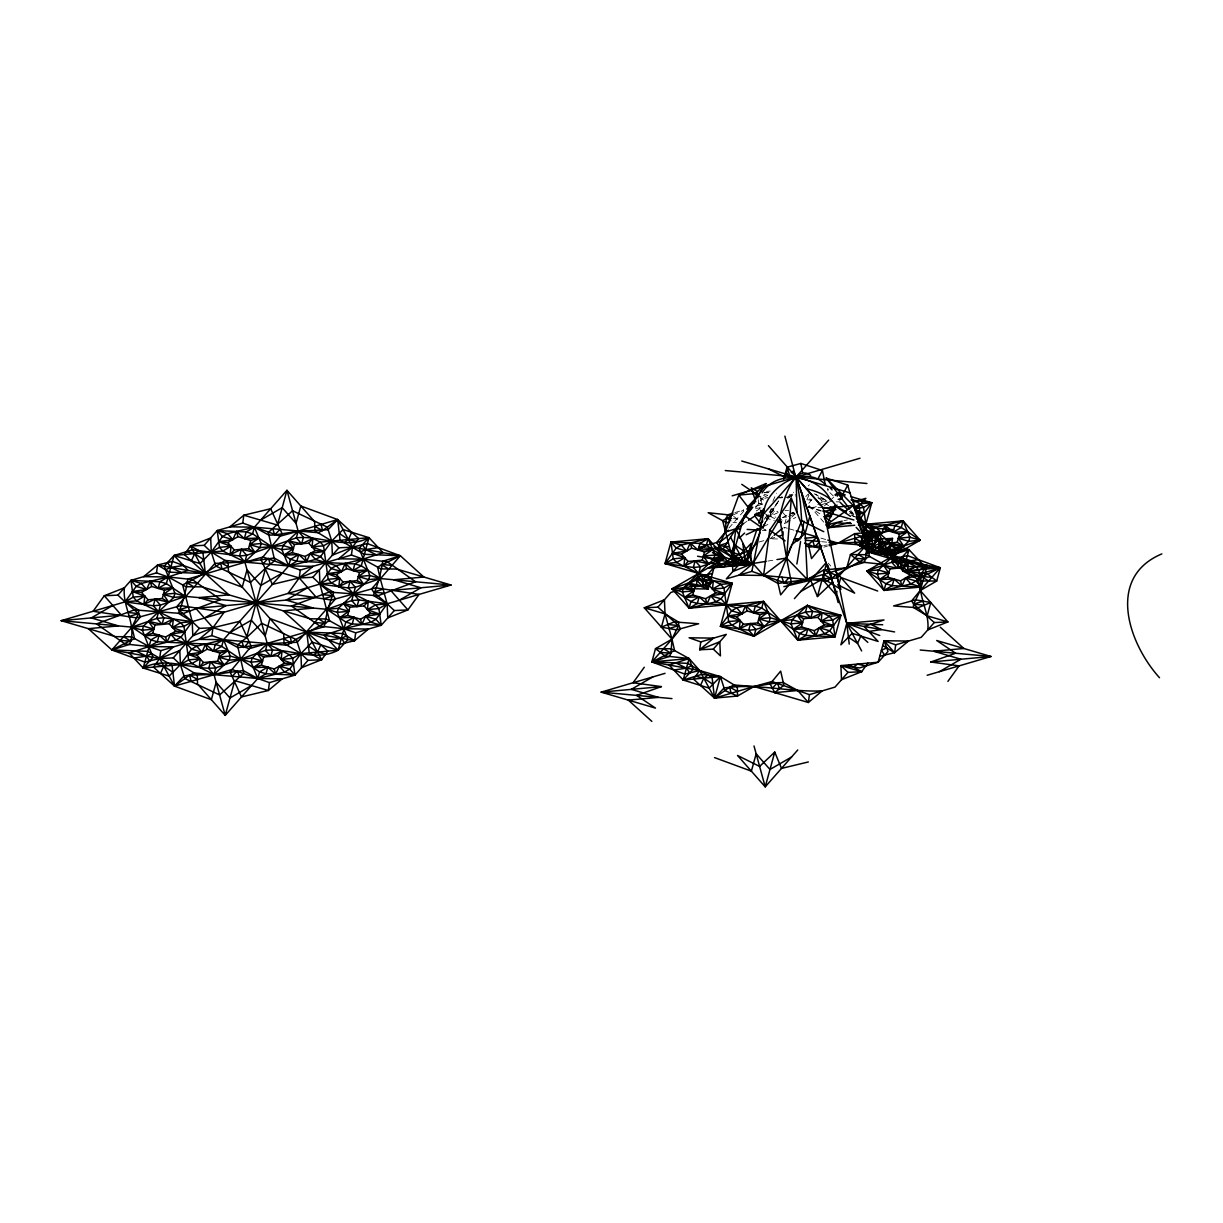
<?xml version="1.0" encoding="UTF-8"?>
<svg xmlns="http://www.w3.org/2000/svg" width="1223" height="1223" viewBox="0 0 1223 1223"><rect width="100%" height="100%" fill="white"/><g stroke="black" fill="none" stroke-linecap="round" stroke-linejoin="round"><path stroke-width="0.75" stroke-dasharray="5 3.75" d="M778.195 512.544L770.154 516.366L770.857 509.639M782.475 512.223L786.695 517.008L784.876 523.658L780.641 518.858M787.658 498.373L792.596 495.514L793.513 492.196M772.86 501.323L776.513 493.175M762.648 527.281L771.27 508.523M762.892 527.755L767.02 519.24L762.77 527.541M762.693 528L780.152 498.006M807.149 498.755L808.953 495.422M777.125 502.913L760.752 530.232L773.425 508.279L782.063 496.37M755.355 508.141L762.479 498.265L767.57 495.33L764.115 494.306M764.023 519.469L774.342 505.833M808.8 503.326L813.57 497.394M728.893 528.015L745.403 509.318M770.154 516.366L774.297 511.673L777.859 511.336M805.804 496.645L808.357 493.909L810.268 500.039M808.158 486.005L809.427 484.767M790.394 518.445L784.876 523.658L795.852 517.314M791.77 517.13L794.522 514.531M824.409 505.909L828.552 501.996M829.928 500.696L834.055 496.783M777.492 538.946L769.97 538.839L772.737 536.5M743.722 523.475L746.856 521.35M756.242 510.924L759.529 509.013L758.229 499.718M823.033 507.209L811.537 508.264L816.23 505.542M817.805 504.64L825.647 500.115M763.381 526.593L770.276 523.337M782.323 517.65L787.49 515.219M789.202 514.409L794.369 511.963M733.234 514.883L743.66 510.113M788.331 496.171L793.528 493.863M788.468 516.381L795.562 513.889M811.537 508.264L832.817 500.773M734.855 512.62L743.645 509.869M755.34 506.398L761.975 504.442L760.523 498.281L766.148 498.158M759.009 542.049L768.136 539.374M769.97 538.839L777.262 536.683M786.679 497.211L795.699 494.719M823.752 547.17L827.36 546.177M843.931 520.738L847.478 519.882M767.891 561.067L777.232 559.553M786.679 497.425L795.714 495.957M823.736 545.519L827.344 544.938M762.265 504.732L758.749 503.433L762.281 502.913M766.5 491.432L770.215 491.08M763.871 492.793L768.931 492.334M756.013 508.355L761.333 507.866M784.967 510.694L788.529 510.373M783.148 517.329L786.695 517.008M849.45 513.217L852.859 513.064M777.385 497.883L783.01 497.761M732.974 522.542L736.491 522.573M836.165 501.827L839.926 501.873M764.436 492.609L768.059 492.777M762.204 530.308L765.98 530.537L762.571 526.104M777.675 497.165L783.072 497.578M733.387 518.613L736.949 518.888M806.767 499.718L813.952 500.36M821.29 501.033L828.644 501.705M758.749 503.433L762.357 503.769M821.642 541.682L827.161 542.186M766.378 515.846L775.81 517.146M791.587 513.324L794.981 514.088L792.84 510.954M808.235 506.811L821.015 510.511M789.385 494.566L792.596 495.514M851.942 515.709L855.397 516.733M808.067 507.239L821.917 511.321M765.43 517.925L774.266 520.524M787.383 528.244L783.836 527.205L786.19 529.865M789.141 528.764L794.446 530.323M820.893 538.105L827.803 540.138M818.493 497.807L826.947 501.063M758.917 503.127L762.082 504.488M762.8 512.712L774.694 518.613M814.151 493.756L827.038 500.834L815.496 494.153M760.523 498.281L763.641 500.008M851.361 514.898L854.785 516.855M791.755 512.223L794.981 514.088M763.595 495.3L768.197 498.113M808.372 506.139L822.575 515.693M762.892 528.397L765.98 530.537M817.851 497.639L828.537 505.665M733.662 516.351L739.059 520.524M829.805 492.609L833.337 495.957M849.603 511.352L854.984 516.458M851.025 512.712L851.56 513.278L849.939 511.504M809.091 505.496L823.752 522.114M828.231 563.192L830.738 566.035M772.126 509.196L774.297 511.673M850.749 510.388L854.097 514.807M827.833 488.604L828.43 489.827M827.528 488.848L828.032 490.927"/><path stroke-width="1.5" d="M229.756 632.688L251.311 620.229L265.162 635.914L269.931 618.532L339.749 644.261L354.594 640.699L368.475 629.065L344.015 628.714L319.876 626.13L291.502 606.088L329.216 592.07L377.892 595.784L415.621 581.781L387.248 561.724L363.093 559.156L338.649 558.804L352.514 547.17L358.706 538.594L337.655 519.561L322.536 530.599L317.995 532.693L254.415 527.174L229.955 526.823L243.836 515.189L270.68 508.737L282.116 533.778L260.942 559.354L272.362 584.395L299.207 577.944L319.356 569.933L319.967 584.044L329.522 620.764C314.877 628.056 300.751 636.205 287.115 645.24L223.534 639.721L199.089 639.369L212.955 627.735L224.145 612.234L180.775 605.645L136.472 617.86L93.086 611.271L104.276 595.769L124.425 587.759C121.994 607.128 137.832 625.61 129.424 644.445L111.843 649.933L88.316 628.668L118.448 625.901L91.266 617.921L112.837 605.461M307.768 587.636L286.213 600.096L313.378 608.076L283.262 610.843L327.825 651.14L321.649 659.717L301.5 667.727L300.889 653.602L296.425 639.675L261.691 623.287L246.542 637.626L212.955 627.735L199.334 628.377L192.21 621.636L178.436 613.273C182.9 602.22 186.034 590.847 187.822 579.075L262.914 556.985L300.308 570.071L351.414 555.043L363.093 559.156L380.903 568.909L396.68 569.031L451.027 585.022L387.141 603.81L375.644 604.865L367.404 609.62L368.276 601.212L357.024 606.562L343.464 603.489L348.784 611.317L339.52 617.814L354.074 617.309L361.916 624.403L365.585 616.254L379.68 614.145L367.404 609.62L378.901 608.565L387.141 603.81L394.265 610.552L407.901 609.91L419.092 594.409L375.706 587.82L331.402 600.034L288.032 593.445L299.207 577.944L313.088 566.31L288.643 565.959L225.063 560.44C211.426 569.475 197.285 577.623 182.655 584.93L192.21 621.636L192.821 635.761L212.955 627.735L239.815 621.284L251.235 646.325L230.062 671.901L241.481 696.942L268.341 690.491L282.223 678.857L257.763 678.505L194.182 672.986L189.641 675.081L174.522 686.118L153.471 667.085L159.647 658.524L173.528 646.891L149.084 646.539L124.929 643.955L96.556 623.913L134.285 609.895L182.961 613.61L220.675 599.606L192.301 579.549L168.162 576.981L143.703 576.629L157.584 564.995L172.428 561.418L242.246 587.162L247.015 569.765L260.866 585.45L282.421 573.006M204.409 618.043L225.965 605.599L198.799 597.604L228.915 594.852L184.352 554.539L190.528 545.978L210.677 537.967L211.289 552.077L215.752 566.02L250.486 582.408L265.636 568.068L299.207 577.944L312.843 577.302L319.967 584.044L333.741 592.421C329.277 603.474 326.144 614.848 324.355 626.619L249.263 648.71L211.854 635.608L160.748 650.651L149.084 646.539L131.274 636.77L115.497 636.648L61.15 620.673L125.036 601.869L136.533 600.829L144.773 596.075L143.901 604.468L155.153 599.117L168.713 602.205L163.393 594.363L172.642 587.866L158.103 588.37L150.261 581.277L146.592 589.425L132.497 591.535L144.773 596.075L133.276 597.114L125.036 601.869L117.912 595.127L104.276 595.769L121.383 615.154L61.15 620.673L131.962 627.139L143.473 626.1L153.853 629.142L144.589 635.639L159.143 635.134L166.985 642.228L170.639 634.08L184.749 631.97L172.458 627.445L173.345 619.037L162.078 624.387L148.518 621.315L153.853 629.142L142.342 630.197L131.962 627.139L111.843 649.933L144.818 662.086L159.647 658.524L179.796 650.514L180.408 664.624L184.872 678.566L219.605 694.954L243.866 673.17L237.43 645.071L246.542 637.626L265.636 568.068L274.747 560.623L268.311 532.525L292.572 510.74L327.305 527.128L331.769 541.055L332.381 555.181L352.514 547.17L367.359 543.593L400.334 555.746L423.861 577.027L393.73 579.778L420.911 587.774L399.34 600.218M199.334 628.377L173.284 657.882L159.647 658.524L111.843 649.933L134.591 638.589L131.962 627.139L156.804 618.395L163.913 617.753L192.21 621.636L181.019 637.137L175.929 640.072L149.084 646.539L129.149 653.036L143.183 668.033L153.043 657.332L142.342 630.197L143.473 626.1L173.773 597.42L174.889 593.308L164.188 566.173L174.063 555.487L188.097 570.468L168.162 576.981L141.302 583.432L136.212 586.367L125.036 601.869L153.334 605.767L160.442 605.11L185.269 596.365L174.889 593.308L163.393 594.363L173.773 597.42L185.269 596.365L326.908 609.314L351.735 600.569L358.843 599.927L387.141 603.81L373.367 595.448C377.831 584.395 380.964 573.021 382.753 561.25L400.334 555.746L371.593 588.951L373.642 592.1L387.141 603.81L387.752 617.921L407.901 609.91L390.794 590.526L451.027 585.022L380.215 578.54L368.704 579.595L358.324 576.537L367.588 570.04L353.034 570.545L345.192 563.451L341.538 571.6L327.428 573.709L339.719 578.25L338.832 586.643L350.084 581.292L363.659 584.38L358.324 576.537L369.835 575.483L380.215 578.54L387.141 603.81L375.95 619.312L370.875 622.247L344.015 628.714L324.08 635.211L338.114 650.208L347.989 639.507L337.288 612.371L338.404 608.274L368.704 579.595L369.835 575.483L359.134 548.347L368.994 537.661L383.028 552.643L363.093 559.156L336.249 565.607L331.158 568.542L319.967 584.044L192.21 621.636L180.698 622.69L172.458 627.445L183.97 626.39L192.21 621.636L178.696 609.925L176.662 606.776L214.912 563.421L244.875 561.953L274.151 558.009L288.643 565.959L315.488 559.507L320.579 556.557L331.769 541.055L343.036 529.559L368.994 537.661L361.274 565.79L353.034 570.545L354.869 563.91L363.093 559.156M786.481 474.86L787.016 467.247L800.866 463.441L822.422 470.488L825.357 485.179M849.633 508.921L826.213 478.071L847.784 485.118C853.593 510.083 872.748 536.163 864.371 562.366L789.278 584.456L751.87 571.37L726.309 578.876L739.334 564.124L752.971 563.497L766.026 561.372M784.876 436.137L797.289 482.825L800.346 502.363L801.707 520.769L777.431 580.818L780.656 594.867L791.235 582.072L786.557 558.024L791.327 498.22L769.756 530.155L763.549 575.483L778.042 583.432L807.318 579.473L837.266 578.005L875.53 534.65L873.482 531.516L856.421 516.427M826.213 478.071L853.379 505.558L866.908 545.076L869.538 556.511C854.892 563.818 840.751 571.967 827.13 580.986L807.318 579.473L786.557 558.024L779.815 518.766C780.886 506.811 793.467 462.08 810.727 475.441M199.273 667.223L200.159 658.815L187.868 654.29L201.978 652.18L205.632 644.032L213.475 651.125L228.028 650.621L218.764 657.118L224.099 664.945L210.524 661.872L199.273 667.223L203.415 662.514L217.648 661.215L224.099 664.945M230.153 554.676L231.025 546.268L218.749 541.743L232.844 539.633L236.513 531.485L244.355 538.579L258.909 538.074L249.645 544.571L254.965 552.399L241.405 549.326L230.153 554.676L234.296 549.968L248.514 548.668L254.965 552.399M282.024 651.018L281.152 659.411L293.428 663.936L279.333 666.061L275.664 674.209L267.822 667.116L253.268 667.62L262.532 661.123L257.212 653.281L270.772 656.369L282.024 651.018L277.881 655.711L263.664 657.011L257.212 653.281M312.905 538.472L312.018 546.864L324.309 551.39L310.199 553.515L306.545 561.663L298.702 554.569L284.149 555.074L293.413 548.577L288.078 540.734L301.638 543.822L312.905 538.472L308.762 543.165L294.529 544.464L288.078 540.734M683.902 566.157L684.788 557.764L672.497 553.239L686.607 551.114L690.261 542.981L698.104 550.075L712.657 549.555L703.393 556.052L708.729 563.895L695.153 560.822L683.902 566.157L688.045 561.464L702.277 560.165L708.729 563.895M713.345 580.742L712.474 589.134L724.75 593.659L710.655 595.784L706.986 603.917L699.143 596.824L684.59 597.328L693.854 590.831L688.534 583.004L702.094 586.077L713.345 580.742L709.202 585.435L694.985 586.734L688.534 583.004M739.288 628.912L740.16 620.504L727.868 615.979L741.979 613.87L745.648 605.721L753.49 612.815L768.029 612.31L758.78 618.807L764.1 626.635L750.54 623.562L739.288 628.912L743.431 624.219L757.649 622.92L764.1 626.635M822.024 612.708L821.153 621.101L833.444 625.641L819.334 627.751L815.665 635.899L807.822 628.805L793.284 629.31L802.533 622.813L797.213 614.986L810.773 618.058L822.024 612.708L817.881 617.401L803.664 618.7L797.213 614.986M878.848 548.332L879.719 539.939L867.428 535.414L881.538 533.289L885.207 525.156L893.05 532.234L907.588 531.73L898.339 538.227L903.659 546.069L890.099 542.997L878.848 548.332L882.991 543.639L897.208 542.339L903.659 546.069M908.292 562.916L907.405 571.309L919.696 575.834L905.586 577.959L901.917 586.092L894.074 578.999L879.536 579.503L888.8 573.006L883.465 565.179L897.025 568.252L908.292 562.916L904.133 567.61L889.916 568.909L883.465 565.179M739.334 564.124L732.21 557.382L718.436 549.02L718.711 545.672L725.285 532.112L738.799 495.086L765.98 483.574L735.849 528.764L732.21 557.382L732.822 571.508L752.971 563.497L779.815 518.766M117.912 595.127L130.937 580.375L156.483 572.868L157.584 564.995L205.388 573.572L202.957 552.842L190.528 545.978L205.388 573.572L169.477 572.165L157.584 564.995M160.748 650.651L159.647 658.524L174.522 686.118L211.365 699.709L216.135 682.312L229.985 697.997L251.541 685.553M211.854 635.608L212.955 627.735L195.848 608.351L316.329 597.328L299.207 577.944L300.308 570.071M190.528 545.978L204.165 545.336L217.19 530.583L242.735 523.062L243.836 515.189L277.422 525.08L286.962 490.301L314.647 521.671L314.861 530.782L331.769 541.055L338.893 547.797L352.514 547.17L400.334 555.746L377.586 567.105L380.215 578.54L355.373 587.285L348.265 587.942L319.967 584.044L328.207 579.289L339.719 578.25L331.479 583.004L319.967 584.044L333.482 595.769L335.515 598.903L297.265 642.258L267.302 643.726L238.026 647.67L223.534 639.721L196.689 646.187L191.598 649.123L180.408 664.624L169.141 676.136L143.183 668.033L150.903 639.889L159.143 635.134L157.308 641.785L149.084 646.539M394.265 610.552L381.24 625.305L355.694 632.826L354.594 640.699L342.7 633.514L306.79 632.108L321.649 659.717L308.013 660.344L294.988 675.096L269.442 682.617L268.341 690.491L234.755 680.615L225.215 715.394L197.53 684.009L197.316 674.897L180.408 664.624L173.284 657.882M351.414 555.043L352.514 547.17L337.655 519.561L300.812 505.986L296.042 523.368L282.192 507.683L260.637 520.142M657.913 607.143L678.551 625.595L680.584 628.744L671.977 639.155L655.497 648.664L651.859 661.949L674.592 650.59L671.977 639.155L644.276 607.77L657.913 607.143L670.938 592.391L696.483 584.869L697.584 576.996L712.428 573.434M700.764 641.892L699.663 649.765L713.299 649.123L726.309 634.37L700.764 641.892L689.084 637.779L713.544 638.131L699.663 649.765L719.797 641.754L720.423 655.864L713.299 649.123M751.87 571.37L764.146 509.716C769.328 484.935 806.4 463.777 825.907 485.164M783.179 531.929L782.735 535.078L779.097 536.148M809.443 694.633L808.342 702.491L754.01 686.516L734.182 685.002L729.642 687.097L714.522 698.119L693.472 679.101L699.663 670.525L720.423 676.625L737.331 686.913L737.53 696.025L714.522 698.119L699.663 670.525L689.084 658.54L671.289 648.771L655.497 648.664L664.945 655.971L689.084 658.54L693.059 669.333L683.183 680.034L669.149 665.052L689.084 658.54L683.183 680.034L709.141 688.136L720.423 676.625L724.872 690.567L737.53 696.025L754.01 686.516L772.034 681.532L809.443 694.633L835.003 687.112L848.013 672.36L861.649 671.717L867.841 663.156M891.429 546.284L892.53 538.41L878.894 539.037L865.869 553.79L891.429 546.284L903.109 550.396L878.649 550.044L892.53 538.41L872.381 546.421L871.77 532.295L878.894 539.037M879.75 656.262L894.594 652.7L895.695 644.827L921.255 637.305L934.265 622.553L947.901 621.926L920.216 590.541L917.602 579.106L940.334 567.747L936.696 581.032L920.216 590.541L911.594 600.967L913.642 604.101L934.265 622.553M796.876 563.986L800.561 541.651M801.187 537.921L803.954 521.181M144.589 635.639L152.722 633.254L154.969 625.045L169.202 623.745L173.345 619.037M143.901 604.468L148.044 599.774L162.262 598.475L164.509 590.266L172.642 587.866M168.162 576.981L159.923 581.735L158.103 588.37L166.343 583.616L174.063 555.487L192.577 549.784L239.586 555.961L244.875 561.953L267.302 643.726L289.392 654.657L292.649 658.356L294.988 675.096L266.002 673.751L257.763 678.505L225.215 715.394L213.994 674.5L215.814 667.865L265.483 650.376C289.775 647.701 314.877 662.652 338.114 650.208L345.834 622.064L354.074 617.309L352.255 623.959L344.015 628.714L326.22 618.945L310.428 618.823L201.749 586.857L185.957 586.734L168.162 576.981L156.483 572.868M217.648 661.215L219.895 653.006L228.028 650.621M380.215 578.54L361.274 565.79L354.869 563.91L296.868 561.204L290.463 559.324L252.595 533.824L246.175 531.929L217.19 530.583L219.529 547.323L222.785 551.023L244.875 561.953L246.694 555.318L296.363 537.83C320.655 535.154 345.757 550.105 368.994 537.661L320.258 542.11L312.018 546.864L323.529 545.81L331.769 541.055M248.514 548.668L250.776 540.459L258.909 538.074M253.268 667.62L261.401 665.22L263.664 657.011M267.302 643.726L265.483 650.376L270.772 656.369L272.591 649.719L267.302 643.726L252.152 658.066L251.036 662.163L257.763 678.505L269.442 682.617M284.149 555.074L292.282 552.674L294.529 544.464M400.334 555.746L364.423 554.34L340.086 540.306L337.655 519.561L298.183 531.179L296.363 537.83L301.638 543.822L303.472 537.172L298.183 531.179L286.962 490.301L254.415 527.174L246.175 531.929L244.355 538.579L252.595 533.824L254.415 527.174L242.735 523.062M339.52 617.814L347.653 615.429L349.916 607.22L364.133 605.92L368.276 601.212M338.832 586.643L342.975 581.949L357.208 580.65L359.455 572.44L367.588 570.04M661.398 627.17L674.286 621.911L698.623 623.761L676.472 629.876L661.398 627.17L665.037 613.885L664.425 599.759L644.276 607.77L665.037 613.885L678.811 622.247L678.551 625.595L671.977 639.155L651.859 661.949L684.819 674.087L699.663 670.525L712.092 677.389L714.522 698.119L754.01 686.516L777.476 682.709L783.286 682.556L797.763 690.506L808.342 702.491L822.223 690.873C789.401 692.34 756.762 683.076 724.047 687.983L714.522 698.119L720.423 676.625L701.712 674.347L683.183 680.034L720.423 676.625M684.59 597.328L692.722 594.944L694.985 586.734M702.277 560.165L704.524 551.955L712.657 549.555M709.478 584.181L697.584 576.996L683.718 588.63L708.163 588.982L714.064 567.487L732.592 561.8L751.289 564.078L750.754 551.726M754.239 503.02L756.701 494.061M783.683 479.416L787.016 467.247L789.324 474.432M757.649 622.92L759.896 614.71L768.029 612.31M791.281 472.659L792.947 471.191L795.485 475.487L809.932 516.014L805.162 533.396L807.318 579.473L763.549 575.483L739.089 575.116L752.971 563.497L735.849 528.764L752.787 507.163M793.284 629.31L801.417 626.91L803.664 618.7M829.561 524.331L828.644 527.648L854.709 525.263M834.545 506.154L832.282 514.363L824.149 516.763L830.463 521.013M837.281 496.202L838.183 492.869L845.261 494.948M774.755 752.084L765.216 786.863L737.53 755.478L759.605 766.408L774.755 752.084L781.497 768.411L808.342 761.96M783.836 586.658L810.696 580.206L817.423 596.549L826.473 563.589M836.991 591.366L836.043 594.837L822.192 579.152L800.637 591.596M838.428 586.138L840.812 577.455L877.671 591.03M829.163 544.648L838.183 543.195L877.671 531.577L880.101 552.307L892.53 559.171L907.374 555.609L940.334 567.747L922.769 573.251C914.345 592.085 930.183 610.567 927.768 629.937L947.901 621.926L927.156 615.811L913.382 607.449L913.642 604.101L920.216 590.541L940.334 567.747L892.53 559.171L871.77 553.071L877.671 531.577L854.663 533.671L838.183 543.195L829.163 545.672M879.536 579.503L887.669 577.118L889.916 568.909M897.208 542.339L899.455 534.13L907.588 531.73M882.7 645.515L894.594 652.7L908.475 641.066L884.015 640.714L878.129 662.209L859.601 667.911L840.889 665.618L841.516 679.728L861.649 671.717L849.221 664.853M871.77 553.071L908.995 549.662L899.134 560.363L903.109 571.156L927.248 573.74L936.696 581.032L920.904 580.925L903.109 571.156L908.995 549.662L883.052 541.56L871.77 553.071L854.862 542.798L854.663 533.671L867.306 539.129L871.77 553.071L890.482 555.364L908.995 549.662L923.044 564.644L903.109 571.156L892.53 559.171L877.671 531.577L862.536 542.615L857.996 544.709L828.995 542.355M927.156 615.811L930.795 602.526L915.721 599.82L893.57 605.935L917.907 607.8L930.795 602.526M784.386 476.863L786.572 473.607L790.379 478.575M765.98 483.574L744.41 515.525L732.21 557.382L752.971 563.497L763.549 575.483L786.557 558.024L790.731 546.773M757.159 528.565L745.403 564.812L708.163 568.221L728.098 561.709L714.064 546.727L740.022 554.829L751.289 543.318L745.403 564.812L709.478 563.406M758.917 523.138L763.626 508.646M191.354 560.883L194.64 553.606L198.814 550.549M160.488 673.43L163.76 666.153L167.948 663.095M351.689 532.25L348.417 539.542L344.229 542.584M320.808 644.796L317.537 652.088L313.363 655.131M731.369 552.123L734.641 544.846M700.489 685.446L703.775 678.154L707.949 675.096M891.689 544.266L888.418 551.542L884.244 554.6M860.824 636.036L857.552 643.329L848.41 637.183M760.293 532.402L745.403 564.812L697.584 556.236M131.962 627.139L138.535 613.594L138.795 610.246L125.036 601.869L138.535 613.594L140.584 616.728L131.962 627.139L150.903 639.889L157.308 641.785L215.294 644.475L221.715 646.371L259.582 671.87L266.002 673.751L267.822 667.116L259.582 671.87L257.763 678.505L232.034 669.531L174.522 686.118L172.091 665.388L147.754 651.339L111.843 649.933M807.318 579.473L823.782 569.964L846.79 567.869L850.444 554.585L866.908 545.076L873.482 531.516L873.742 528.168L856.329 517.742L871.403 535.796L893.57 529.681L869.217 527.816L856.329 517.742M762.036 492.854C777.094 468.73 817.988 475.028 830.157 499.076M817.942 478.805L822.422 470.488M836.991 505.068L826.213 525.034L828.644 527.648L850.123 522.481M839.697 500.085L847.784 485.118M739.625 528.978L735.849 528.764L722.961 549.372L698.623 547.507L720.775 541.392L743.722 523.475M755.447 493.557L761.21 488.038L770.414 484.446M204.165 545.336L211.289 552.077L219.529 547.323L231.025 546.268L222.785 551.023L174.063 555.487L200.006 563.589L211.289 552.077L222.464 536.576L227.554 533.641L254.415 527.174L280.143 536.163L298.183 531.179L328.131 529.712L337.655 519.561M308.013 660.344L300.889 653.602L292.649 658.356L281.152 659.411L289.392 654.657L338.114 650.208L312.155 642.106L300.889 653.602L289.698 669.103L284.607 672.054L257.763 678.505L243.27 670.556L213.994 674.5L189.641 675.081L184.046 675.967L174.522 686.118M644.276 667.238L633.101 682.74L661.398 686.623L636.572 695.367L655.497 708.117L601.15 692.142L665.037 673.338M724.352 566.555L730.528 557.978L750.677 549.968M947.901 681.379L959.092 665.878L930.795 661.995L955.622 653.25L936.696 640.5L991.027 656.491L927.156 675.279M760.599 524.025L762.892 520.998M820.939 547.201L811.537 558.575L808.311 544.525L817.423 537.08L818.997 539.985M312.843 577.302L338.893 547.797M763.549 513.905L828.644 440.142M742.973 564.843L730.528 557.978L744.165 557.336L757.19 542.584M855.229 510.373L865.869 498.311L853.104 502.072M794.415 598.643L825.724 563.176M797.763 749.974L765.216 786.863L754.01 745.969M279.807 529.498L274.701 534.971L268.907 535.124L254.415 527.174L261.141 543.516L260.025 547.629L244.875 561.953M263.251 563.635L268.341 558.162L270.268 564.277M248.926 642.044L243.836 647.517L241.909 641.402M232.37 676.181L237.476 670.708L239.387 676.823M788.942 577.806L783.836 583.279L781.925 577.164M772.37 688.197L777.476 682.709L779.403 688.839M747.773 506.781L754.927 499.183M326.908 609.314L337.288 612.371L348.784 611.317L338.404 608.274L326.908 609.314L345.834 622.064L352.255 623.959L381.24 625.305L378.901 608.565L375.644 604.865L331.479 583.004L328.207 579.289L323.529 545.81L320.258 542.11L298.183 531.179L283.033 545.519L281.901 549.616L288.643 565.959L223.534 639.721L215.294 644.475L213.475 651.125L221.715 646.371L223.534 639.721L230.276 656.063L229.144 660.175L213.994 674.5L191.919 663.569L188.648 659.87L183.97 626.39L180.698 622.69L136.533 600.829L133.276 597.114L130.937 580.375L159.923 581.735L166.343 583.616L185.269 596.365M739.319 538.059L744.608 533.06M835.431 495.483L838.183 492.869L843.274 495.391M817.423 596.549L832.573 582.209M791.327 545.168L805.162 533.396L791.327 498.22M774.128 535.338L782.46 528.367M774.755 692.615L783.882 685.17L780.656 671.121L770.077 683.917L774.755 692.615L797.763 690.506M748.415 507.117L754.469 502.699M738.83 562.549L734.641 565.607L726.416 563.696M853.364 667.146L857.552 664.089L865.777 666M748.43 520.295L764.146 509.716M1161.85 553.897C1105.852 577.394 1128.493 643.436 1159.526 677.741M132.497 591.535L141.501 592.36L151.683 586.49L164.509 590.266M218.749 541.743L227.753 542.569L237.935 536.683L250.776 540.459M152.722 633.254L165.548 637.03L175.73 631.144L184.749 631.97M292.282 552.674L305.108 556.45L315.289 550.579L324.309 551.39M180.408 664.624L188.648 659.87L200.159 658.815L191.919 663.569L143.183 668.033C166.42 655.574 191.522 670.525 215.814 667.865L210.524 661.872L208.705 668.507L213.994 674.5M187.868 654.29L196.888 655.115L207.069 649.23L219.895 653.006M327.428 573.709L336.447 574.535L346.629 568.664L359.455 572.44M261.401 665.22L274.242 668.996L284.424 663.126L293.428 663.936M347.653 615.429L360.495 619.205L370.676 613.319L379.68 614.145M672.497 553.239L681.517 554.065L691.698 548.179L704.524 551.955M728.572 530.216L725.285 532.112L716.663 542.538L718.711 545.672L732.21 557.382L722.655 520.677L731.492 515.678M835.049 494.688L838.183 492.869L842.418 497.669M853.685 507.606L860.273 503.8L871.77 502.76L859.983 545.748L927.156 565.5L921.255 586.994L884.015 590.403L866.908 571.019L920.216 540.23L903.109 520.845L858.424 524.927M692.722 594.944L705.564 598.72L715.745 592.834L724.75 593.659M858.042 519.729L860.579 518.262L871.77 502.76L850.566 496.507M727.868 615.979L736.888 616.805L747.07 610.934L759.896 614.71M867.428 535.414L876.448 536.24L886.629 530.354L899.455 534.13M652.837 676.931L631.282 689.375L658.448 697.37L628.332 700.122L651.859 721.402M915.645 566.555L907.405 571.309L918.916 570.254L927.156 565.5L898.844 561.617L891.735 562.259L866.908 571.019L885.849 583.753L892.255 585.649L921.255 586.994L918.916 570.254L915.645 566.555L927.156 565.5L915.966 581.001L910.875 583.952L884.015 590.403L877.288 574.061L878.42 569.964L908.72 541.285L909.836 537.187L903.109 520.845L876.249 527.296L871.158 530.247L859.983 545.748L888.28 549.631L895.389 548.974L920.216 540.23L901.275 527.48L894.869 525.6L858.622 523.918M801.417 626.91L814.243 630.686L824.424 624.815L833.444 625.641M887.669 577.118L900.495 580.894L910.676 575.009L919.696 575.834M791.556 757.022L769.986 769.466L756.15 753.781L751.381 771.163L714.522 757.587M939.356 671.687L960.911 659.243L933.745 651.248L963.862 648.496L940.334 627.216M793.223 478.652L796.097 477.031L823.262 508.309L846.79 623.348L849.221 644.093M746.183 534.711L761.669 527.403M165.518 569.78L170.792 567.365L183.419 565.469M360.449 551.955L365.738 549.54L378.35 547.644M151.728 653.739L146.439 656.155L133.827 658.035M346.659 635.914L341.385 638.314L328.758 640.21M705.518 581.781L710.808 579.366L707.49 574.627M900.464 563.956L905.739 561.54L918.366 559.66M691.729 665.74L686.455 668.155L673.827 670.051M886.675 647.915L881.386 650.33L884.703 655.085M854.327 507.683L859.372 505.68L859.983 519.806L856.513 518.781M735.849 528.764L725.285 532.112L726.279 518.063L727.823 514.822L733.097 513.171M129.057 616.53L138.535 613.594L127.941 612.478M188.189 606.975L178.696 609.925L189.29 611.026M323.988 598.704L333.482 595.769L322.887 594.653M383.12 589.15L373.642 592.1L384.236 593.201M728.189 542.722L718.711 545.672L729.305 546.773M864.004 534.466L873.482 531.516L862.888 530.415M669.057 628.546L678.551 625.595L667.957 624.494M923.12 601.15L913.642 604.101L924.236 605.202M732.21 495.819L859.983 458.243M747.054 508.829L752.023 507.377M842.158 521.166L826.213 525.034L853.379 505.558L823.262 508.309M777.232 559.553L786.557 558.024M298.183 531.179L274.701 534.971L272.79 528.856M821.932 545.81L808.907 547.14L805.697 545.366M857.262 514.149L864.309 513.094L855.534 509.853M723.42 556.71L710.808 558.605L721.448 563.879M868.773 631.45L881.386 629.57L870.73 624.296M757.633 493.358L738.799 495.086L750.127 509.853M838.137 499.351L841.699 499.03M747.161 509.165L750.708 508.844M756.227 513.324L762.8 512.712L760.614 510.251M823.553 511.168L833.413 510.266L831.288 507.132M855.32 508.264L863.53 507.514L871.77 502.76L851.025 499.901M799.735 538.701L794.415 539.19L797.641 540.948M805.04 538.212L817.423 537.08L796.219 530.843M744.165 557.336L751.289 564.078L714.064 567.487L704.203 578.189L708.163 588.982L696.483 584.869M903.109 571.156L940.334 567.747L904.424 566.356L892.53 559.171L898.706 550.61L877.671 531.577L868.147 541.713L838.183 543.195L827.803 540.138M689.084 658.54L651.859 661.949L699.663 670.525L687.769 663.34L651.859 661.949L669.424 656.445L670.968 653.22L671.977 639.155L665.037 613.885M848.013 672.36L840.889 665.618L878.129 662.209L887.99 651.507L884.015 640.714L895.695 644.827M661.398 686.623L601.15 692.142L671.977 698.608M930.795 661.995L991.027 656.491L920.216 650.009M831.426 516.503L824.149 516.763L833.413 510.266L824.761 507.713M729.474 522.511L725.958 522.496L708.163 512.727L732.302 515.296M882.7 624.754L846.79 623.348L809.932 516.014M851.376 523.566L836.884 522.894L828.644 527.648L824.608 517.849M747.146 529.421L760.324 530.201M731.614 518.476L726.279 518.063L730.743 520.753M855.244 558.299L865.915 559.125L858.47 554.646M931.895 577.317L921.225 576.492L928.67 580.986M391.88 565.316L381.209 564.476L388.654 568.97M196.949 583.142L186.278 582.301L193.723 586.795M315.228 622.538L325.899 623.378L318.454 618.884M660.298 652.379L670.968 653.22L663.523 648.725M120.297 640.363L130.968 641.204L123.523 636.709M725.285 470.549L866.908 483.498M857.109 512.437L864.309 513.094M799.934 539.695L794.415 539.19L797.809 540.49M805.437 540.199L819.807 541.514L814.717 546.987L804.566 543.088M755.065 514.287L762.617 515.326M894.594 631.939L846.79 623.348L840.889 644.842L852.171 633.346L878.129 641.448L864.095 626.451L884.015 619.954L846.79 623.348L861.649 650.957M354.594 640.699L306.79 632.108L309.22 652.853L321.649 659.717M820.144 548.164L814.717 546.987L812.791 540.872M896.642 553.469L888.418 551.542L879.291 545.397M356.642 541.453L348.417 539.542L339.275 533.396M186.4 551.68L194.64 553.606L203.767 559.752M695.535 676.243L703.775 678.154L712.902 684.299M325.761 653.999L317.537 652.088L308.41 645.943M155.535 664.227L163.76 666.153L172.902 672.298M806.171 488.634C817.667 491.6 830.662 496.003 836.731 507.086M822.85 511.031L853.883 520.004M857.522 521.059L866.648 523.704M741.75 461.04L850.444 493.022M857.124 517.237L860.579 518.262L871.158 530.247L881.538 533.289L876.249 527.296L857.231 521.701M754.836 514.807L761.898 516.886M777.813 521.564L781.344 522.618M730.528 557.978L751.289 564.078M840.889 665.618L861.649 671.717M344.015 628.714L355.694 632.826M712.428 552.658L745.403 564.812L742.973 544.082M879.75 635.501L846.79 623.348L867.841 642.381M851.774 499.596L860.273 503.8L863.53 507.514L868.208 540.994L871.479 544.694L916.394 566.815M768.411 468.944L785.395 477.352M801.707 520.769L823.782 531.699M778.088 520.295L781.482 521.976M837.679 584.732L854.663 593.14L835.783 571.753M675.799 662.881L686.455 668.155L689.772 672.91M376.394 554.814L365.738 549.54L362.421 544.785M330.73 633.055L341.385 638.314L344.703 643.069M181.447 572.639L170.792 567.365L167.475 562.611M135.784 650.881L146.439 656.155L149.756 660.894M854.755 538.319L862.536 542.615L861.099 536.454M823.889 574.596L831.671 578.907L830.218 572.746M737.423 691.392L729.642 687.097L731.094 693.242M314.754 526.303L322.536 530.599L321.083 524.438M228.304 566.83L220.522 562.534L221.959 568.695M283.874 638.849L291.655 643.145L290.218 636.984M197.423 679.376L189.641 675.081L191.094 681.242M836.165 506.215L846.408 512.07M357.208 580.65L363.659 584.38M343.464 603.489L349.916 607.22M162.262 598.475L168.713 602.205M148.518 621.315L154.969 625.045M757.45 491.57L751.289 487.824L755.753 501.766M211.289 552.077L228.197 562.351L228.395 571.462L283.782 634.217L283.981 643.329L300.889 653.602M834.652 505.68L850.444 516.305M741.75 484.339L760.691 497.088M736.17 545.871L743.783 550.992M769.756 530.155L785.166 540.887M744.41 515.525L761.348 527.327M830.065 506.811L834.636 510.251M724.352 545.779L745.403 564.812L730.528 537.218M840.17 502.424L847.493 509.364M830.234 488.008L832.083 489.873M856.161 527.373L859.845 531.286M876.448 536.24L882.991 543.639M904.133 567.61L910.676 575.009M768.411 445.661L823.782 508.401M884.015 640.714L894.594 652.7M817.881 617.401L824.424 624.815M681.517 554.065L688.045 561.464M709.202 585.435L715.745 592.834M736.888 616.805L743.431 624.219M697.584 576.996L708.163 588.982M308.762 543.165L315.289 550.579M336.447 574.535L342.975 581.949M364.133 605.92L370.676 613.319M227.753 542.569L234.296 549.968M277.881 655.711L284.424 663.126M141.501 592.36L148.044 599.774M169.202 623.745L175.73 631.144M196.888 655.115L203.415 662.514M833.123 506.46L835.859 509.716M754.652 515.77L761.44 524.621M902.421 556.801L905.739 561.54M857.659 521.151L866.908 545.076M828.368 569.689L796.097 477.031L796.983 511.948M885.207 525.156L886.629 530.354M900.495 580.894L901.917 586.092M827.94 565.316L838.183 602.649M814.243 630.686L815.665 635.899M745.648 605.721L747.07 610.934M690.261 542.981L691.698 548.179M705.564 598.72L706.986 603.917M345.192 563.451L346.629 568.664M360.495 619.205L361.916 624.403M305.108 556.45L306.545 561.663M236.513 531.485L237.935 536.683M274.242 668.996L275.664 674.209M205.632 644.032L207.069 649.23M150.261 581.277L151.683 586.49M165.548 637.03L166.985 642.228M801.233 491.493L807.807 523.78M800.866 463.441L802.563 472.384M757.45 494.138L757.97 497.853M155.153 599.117L153.334 605.767L163.913 617.753L162.078 624.387L156.804 618.395L160.442 605.11L155.153 599.117M241.405 549.326L239.586 555.961L246.694 555.318L241.405 549.326M290.463 559.324L288.643 565.959L296.868 561.204L298.702 554.569L290.463 559.324M350.084 581.292L348.265 587.942L358.843 599.927L357.024 606.562L351.735 600.569L355.373 587.285L350.084 581.292M670.938 542.079L665.037 563.574L732.21 583.325L720.423 626.314L754.01 636.205L807.318 605.416L840.889 615.307L835.003 636.801L797.763 640.195L763.549 601.426L689.084 608.228L671.977 588.844L725.285 558.055L708.163 538.67L670.938 542.079L673.277 558.819L676.548 562.519L720.714 584.38L723.97 588.08L728.648 621.559L731.92 625.259L754.01 636.205L769.145 621.865L770.276 617.753L763.549 601.426L736.689 607.877L731.599 610.812L720.423 626.314L748.721 630.212L755.829 629.555L805.483 612.066L812.592 611.408L840.889 615.307L829.714 630.808L824.623 633.743L797.763 640.195L791.036 623.868L792.168 619.755L807.318 605.416L829.393 616.346L832.664 620.061L835.003 636.801L806.003 635.44L799.597 633.56L761.715 608.06L755.31 606.18L697.324 603.474L690.903 601.578L671.977 588.844L696.804 580.084L703.913 579.442L732.21 583.325L721.02 598.827L715.929 601.777L689.084 608.228L682.358 591.886L683.474 587.789L713.773 559.11L714.905 555.013L708.163 538.67L681.318 545.122L676.227 548.072L665.037 563.574L693.334 567.457L700.443 566.799L725.285 558.055L706.344 545.305L699.923 543.425L670.938 542.079L676.227 548.072L686.607 551.114L681.318 545.122L670.938 542.079M695.153 560.822L693.334 567.457L703.913 579.442L702.094 586.077L696.804 580.084L700.443 566.799L695.153 560.822M699.923 543.425L698.104 550.075L706.344 545.305L708.163 538.67L699.923 543.425M690.903 601.578L689.084 608.228L697.324 603.474L699.143 596.824L690.903 601.578M750.54 623.562L748.721 630.212L754.01 636.205L755.829 629.555L750.54 623.562M755.31 606.18L753.49 612.815L761.715 608.06L763.549 601.426L755.31 606.18M799.597 633.56L797.763 640.195L806.003 635.44L807.822 628.805L799.597 633.56M807.318 605.416L805.483 612.066L810.773 618.058L812.592 611.408L807.318 605.416M890.099 542.997L888.28 549.631L898.844 561.617L897.025 568.252L891.735 562.259L895.389 548.974L890.099 542.997M894.869 525.6L893.05 532.234L901.275 527.48L903.109 520.845L894.869 525.6M885.849 583.753L884.015 590.403L892.255 585.649L894.074 578.999L885.849 583.753M673.277 558.819L665.037 563.574L676.548 562.519L684.788 557.764L673.277 558.819M720.714 584.38L712.474 589.134L723.97 588.08L732.21 583.325L720.714 584.38M728.648 621.559L720.423 626.314L731.92 625.259L740.16 620.504L728.648 621.559M868.208 540.994L859.983 545.748L871.479 544.694L879.719 539.939L868.208 540.994M829.393 616.346L821.153 621.101L832.664 620.061L840.889 615.307L829.393 616.346M261.141 543.516L249.645 544.571L260.025 547.629L283.033 545.519L293.413 548.577L281.901 549.616L261.141 543.516M714.905 555.013L703.393 556.052L713.773 559.11L725.285 558.055L714.905 555.013M909.836 537.187L898.339 538.227L908.72 541.285L920.216 540.23L909.836 537.187M683.474 587.789L671.977 588.844L682.358 591.886L693.854 590.831L683.474 587.789M878.42 569.964L866.908 571.019L877.288 574.061L888.8 573.006L878.42 569.964M230.276 656.063L218.764 657.118L229.144 660.175L252.152 658.066L262.532 661.123L251.036 662.163L230.276 656.063M770.276 617.753L758.78 618.807L769.145 621.865L792.168 619.755L802.533 622.813L791.036 623.868L770.276 617.753M866.22 554.692L850.444 554.585L859.876 561.892L884.015 564.46L866.22 554.692M915.966 581.001L905.586 577.959L910.875 583.952L921.255 586.994L915.966 581.001M721.02 598.827L710.655 595.784L715.929 601.777L736.689 607.877L741.979 613.87L731.599 610.812L721.02 598.827M829.714 630.808L819.334 627.751L824.623 633.743L835.003 636.801L829.714 630.808M320.579 556.557L310.199 553.515L315.488 559.507L336.249 565.607L341.538 571.6L331.158 568.542L320.579 556.557M227.554 533.641L217.19 530.583L222.464 536.576L232.844 539.633L227.554 533.641M375.95 619.312L365.585 616.254L370.875 622.247L381.24 625.305L375.95 619.312M141.302 583.432L130.937 580.375L136.212 586.367L146.592 589.425L141.302 583.432M181.019 637.137L170.639 634.08L175.929 640.072L196.689 646.187L201.978 652.18L191.598 649.123L181.019 637.137M289.698 669.103L279.333 666.061L284.607 672.054L294.988 675.096L289.698 669.103M836.44 575.422L823.782 569.964L823.981 579.091L840.889 589.364L836.44 575.422"/></g></svg>
